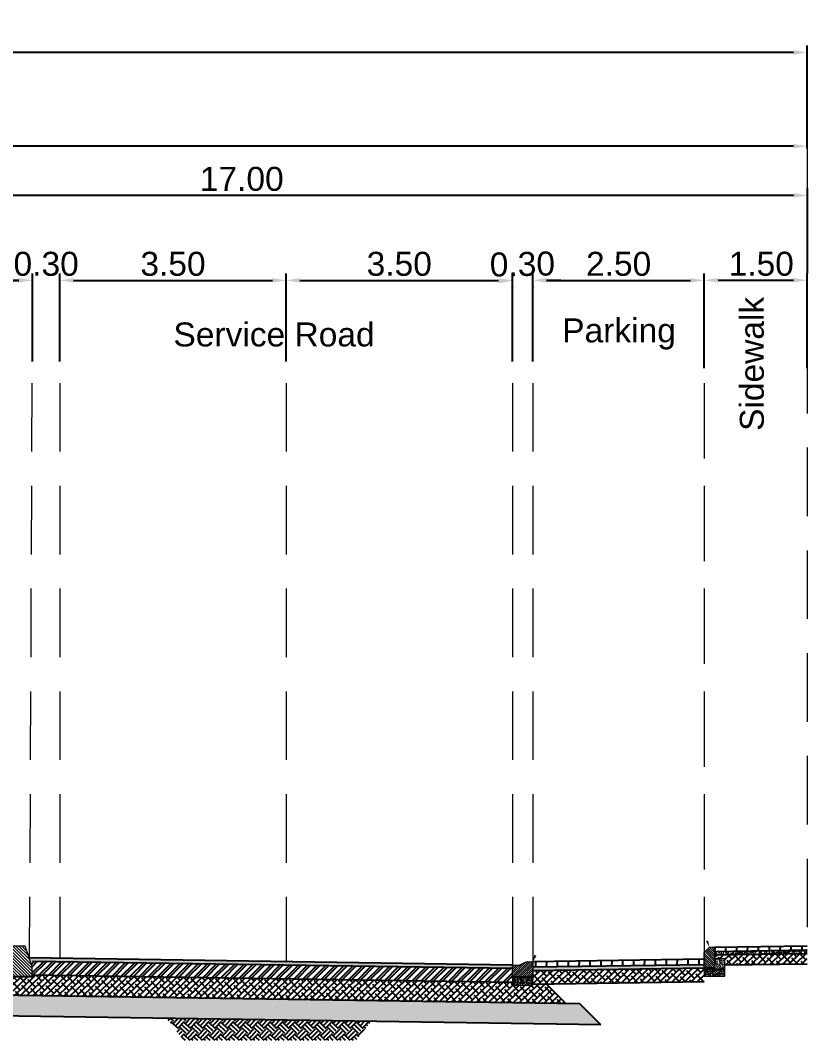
# Model space of a CAD drawing. Header units: metres. Extents: x 565382 to 572500, y 2710622 to 2713609.
# Drawn here: x 571854.36 to 571865.84, y 2712830.62 to 2712845.51 of the extents above; entities that cross this region are included whole.
import ezdxf

# ---------------------------------------------------------------- set-up
doc = ezdxf.new("R2010")
doc.units = ezdxf.units.M
doc.linetypes.add('HIDDEN', pattern=[0.375, 0.25, -0.125])
doc.layers.get('Defpoints').update_dxf_attribs({"lineweight": 15})
for name, color, linetype in [('$0$$0$A-ANNO UTILITY', 1, 'Continuous'), ('AGGREGATE', 215, 'Continuous'), ('BASE COURSE', 177, 'Continuous'), ('CRUSHED', 230, 'Continuous'), ('Dimensions-Outer 90%', 9, 'Continuous'), ('EMBANKMENT', 74, 'Continuous'), ('H_BLOCK', 7, 'Continuous'), ('Hidden Lines-Above', 8, 'HIDDEN'), ('PARKING 80 mm', 10, 'Continuous'), ('PEDESTRIAN 60mm', 4, 'Continuous'), ('SUB GRADE', 152, 'Continuous'), ('WEARING', 1, 'Continuous')]:
    doc.layers.add(name, color=color, linetype=linetype)
doc.layers.add('C-ROAD-LINK', color=150, linetype='Continuous', lineweight=13)
doc.styles.add('$0$$0$RS', font='arial.ttf')
doc.styles.add('Arial', font='arial.ttf')
doc.dimstyles.new('DC', dxfattribs={"dimtxt": 0.15, "dimasz": 0.2, "dimexe": 0.1, "dimexo": 0.1, "dimgap": 0.06, "dimtad": 1, "dimzin": 0, "dimdsep": 46, "dimtxsty": 'Arial', "dimcen": 0, "dimclrd": 8, "dimclre": 8, "dimclrt": 1, "dimadec": 0, "dimazin": 0, "dimtfac": 1, "dimtofl": 0, "dimtmove": 0, "dimatfit": 3, "dimfxl": 1, "dimtolj": 1, "dimtzin": 0, "dimarcsym": 1})
pattern_1 = [(44.14071364, (12359.729683, 18010.96215), (-0.0442228549194, 0.0455696072265), []), (134.14071364, (12359.729683, 18010.96215), (-0.1340153170653, 0.0469163595336), [0.15875, -0.09525])]

# ---------------------------------------------------------------- blocks, each defined once
blk = doc.blocks.new('*D385')
at = {"layer": 'Defpoints', "color": 0, "transparency": 16777216}
for p in [(571858.239, 2712841.714), (571854.939, 2712840.43), (571858.239, 2712840.43)]:
    blk.add_point(p, dxfattribs=at)
at = {"layer": 'Dimensions-Outer 90%', "color": 8, "lineweight": -2, "transparency": 16777216}
for p, q in [((571854.939, 2712840.53), (571854.939, 2712841.814)), ((571858.239, 2712840.53), (571858.239, 2712841.814)), ((571855.139, 2712841.714), (571858.039, 2712841.714))]:
    blk.add_line(p, q, dxfattribs=at)
at = {"layer": 'Dimensions-Outer 90%', "color": 8, "transparency": 16777216}
for points in [[(571855.139, 2712841.747), (571855.139, 2712841.681), (571854.939, 2712841.714)], [(571858.039, 2712841.747), (571858.039, 2712841.681), (571858.239, 2712841.714)]]:
    blk.add_solid(points, dxfattribs=at)
at = {"layer": 'Dimensions-Outer 90%', "color": 1, "lineweight": 0, "transparency": 16777216, "insert": (571856.589, 2712841.953), "char_height": 0.35, "attachment_point": 5, "style": 'Arial'}
blk.add_mtext('\\A1;3.50', dxfattribs=at)
blk = doc.blocks.new('*D386')
at = {"layer": 'Defpoints', "color": 0, "transparency": 16777216}
for p in [(571854.539, 2712841.714), (571849.339, 2712840.43), (571854.539, 2712840.43)]:
    blk.add_point(p, dxfattribs=at)
at = {"layer": 'Dimensions-Outer 90%', "color": 8, "lineweight": -2, "transparency": 16777216}
for p, q in [((571849.339, 2712840.53), (571849.339, 2712841.814)), ((571854.539, 2712840.53), (571854.539, 2712841.814)), ((571849.539, 2712841.714), (571854.339, 2712841.714))]:
    blk.add_line(p, q, dxfattribs=at)
at = {"layer": 'Dimensions-Outer 90%', "color": 8, "transparency": 16777216}
for points in [[(571849.539, 2712841.747), (571849.539, 2712841.681), (571849.339, 2712841.714)], [(571854.339, 2712841.747), (571854.339, 2712841.681), (571854.539, 2712841.714)]]:
    blk.add_solid(points, dxfattribs=at)
at = {"layer": 'Dimensions-Outer 90%', "color": 1, "lineweight": 0, "transparency": 16777216, "insert": (571851.939, 2712841.953), "char_height": 0.35, "attachment_point": 5, "style": 'Arial'}
blk.add_mtext('\\A1;5.20', dxfattribs=at)
blk = doc.blocks.new('*D387')
at = {"layer": 'Defpoints', "color": 0, "transparency": 16777216}
for p in [(571858.239, 2712841.714), (571861.539, 2712841.714), (571861.539, 2712840.43)]:
    blk.add_point(p, dxfattribs=at)
at = {"layer": 'Dimensions-Outer 90%', "color": 8, "lineweight": -2, "transparency": 16777216}
for p, q in [((571861.539, 2712840.53), (571861.539, 2712841.814)), ((571858.439, 2712841.714), (571861.339, 2712841.714))]:
    blk.add_line(p, q, dxfattribs=at)
at = {"layer": 'Dimensions-Outer 90%', "color": 8, "transparency": 16777216}
for points in [[(571858.439, 2712841.747), (571858.439, 2712841.681), (571858.239, 2712841.714)], [(571861.339, 2712841.747), (571861.339, 2712841.681), (571861.539, 2712841.714)]]:
    blk.add_solid(points, dxfattribs=at)
at = {"layer": 'Dimensions-Outer 90%', "color": 1, "lineweight": 0, "transparency": 16777216, "insert": (571859.889, 2712841.953), "char_height": 0.35, "attachment_point": 5, "style": 'Arial'}
blk.add_mtext('\\A1;3.50', dxfattribs=at)
blk = doc.blocks.new('*D388')
at = {"layer": 'Defpoints', "color": 0, "transparency": 16777216}
for p in [(571854.939, 2712841.714), (571854.539, 2712840.43), (571854.939, 2712840.43)]:
    blk.add_point(p, dxfattribs=at)
at = {"layer": 'Dimensions-Outer 90%', "color": 8, "lineweight": -2, "transparency": 16777216}
for p, q in [((571854.539, 2712840.53), (571854.539, 2712841.814)), ((571854.939, 2712840.53), (571854.939, 2712841.814)), ((571854.339, 2712841.714), (571854.139, 2712841.714)), ((571855.139, 2712841.714), (571855.339, 2712841.714))]:
    blk.add_line(p, q, dxfattribs=at)
at = {"layer": 'Dimensions-Outer 90%', "color": 8, "transparency": 16777216}
for points in [[(571854.339, 2712841.747), (571854.339, 2712841.681), (571854.539, 2712841.714)], [(571855.139, 2712841.747), (571855.139, 2712841.681), (571854.939, 2712841.714)]]:
    blk.add_solid(points, dxfattribs=at)
at = {"layer": 'Dimensions-Outer 90%', "color": 1, "lineweight": 0, "transparency": 16777216, "insert": (571854.739, 2712841.953), "char_height": 0.35, "attachment_point": 5, "style": 'Arial'}
blk.add_mtext('\\A1;0.30', dxfattribs=at)
blk = doc.blocks.new('*D389')
at = {"layer": 'Defpoints', "color": 0, "transparency": 16777216}
for p in [(571865.839, 2712841.715), (571864.339, 2712840.331), (571865.839, 2712840.331)]:
    blk.add_point(p, dxfattribs=at)
at = {"layer": 'Dimensions-Outer 90%', "color": 8, "lineweight": -2, "transparency": 16777216}
for p, q in [((571864.339, 2712840.431), (571864.339, 2712841.815)), ((571865.839, 2712840.431), (571865.839, 2712841.815)), ((571864.539, 2712841.715), (571865.639, 2712841.715))]:
    blk.add_line(p, q, dxfattribs=at)
at = {"layer": 'Dimensions-Outer 90%', "color": 8, "transparency": 16777216}
for points in [[(571864.539, 2712841.748), (571864.539, 2712841.682), (571864.339, 2712841.715)], [(571865.639, 2712841.748), (571865.639, 2712841.682), (571865.839, 2712841.715)]]:
    blk.add_solid(points, dxfattribs=at)
at = {"layer": 'Dimensions-Outer 90%', "color": 1, "lineweight": 0, "transparency": 16777216, "insert": (571865.169, 2712841.954), "char_height": 0.35, "attachment_point": 5, "style": 'Arial'}
blk.add_mtext('\\A1;1.50', dxfattribs=at)
blk = doc.blocks.new('*D395')
at = {"layer": 'Defpoints', "color": 0, "transparency": 16777216}
for p in [(571864.339, 2712841.714), (571861.839, 2712840.43), (571864.339, 2712840.43)]:
    blk.add_point(p, dxfattribs=at)
at = {"layer": 'Dimensions-Outer 90%', "color": 8, "lineweight": -2, "transparency": 16777216}
for p, q in [((571861.839, 2712840.53), (571861.839, 2712841.814)), ((571864.339, 2712840.53), (571864.339, 2712841.814)), ((571862.039, 2712841.714), (571864.139, 2712841.714))]:
    blk.add_line(p, q, dxfattribs=at)
at = {"layer": 'Dimensions-Outer 90%', "color": 8, "transparency": 16777216}
for points in [[(571862.039, 2712841.747), (571862.039, 2712841.681), (571861.839, 2712841.714)], [(571864.139, 2712841.747), (571864.139, 2712841.681), (571864.339, 2712841.714)]]:
    blk.add_solid(points, dxfattribs=at)
at = {"layer": 'Dimensions-Outer 90%', "color": 1, "lineweight": 0, "transparency": 16777216, "insert": (571863.089, 2712841.953), "char_height": 0.35, "attachment_point": 5, "style": 'Arial'}
blk.add_mtext('\\A1;2.50', dxfattribs=at)
blk = doc.blocks.new('CS TYP 8')
at = {"lineweight": 0}
h = blk.add_hatch(dxfattribs=at)
h.set_pattern_fill('AR-CONC', color=8, scale=0.0003, angle=90)
h.set_pattern_definition([(140, (-0.3, -5e-10), (0.0047817256617, 0.0546554006988), [0.005715, -0.062865]), (85, (-0.3, -5e-10), (-0.0573170535717, -0.0105730264275), [0.004572, -0.050292175251]), (190.4514447, (-0.2996, 0.004555), (-0.0525353255737, 0.0440823741271), [0.00485700264, -0.05342707338]), (136.1842, (-0.31524, -5e-10), (0.0126126983798, 0.0813237122676), [0.0085725, -0.0942975]), (186.63555761, (-0.31419, 0.00678), (-0.0742278373793, 0.0712212402155), [0.007285506942, -0.080140682448]), (81.18415117, (-0.31524, -5e-10), (-0.0742278373757, 0.0712212402195), [0.006857990121, -0.075437919576]), (111, (-0.31143, 0.00762), (0.0306795594561, 0.04548431738074), [0.005715, -0.062865]), (56, (-0.31143, 0.00762), (-0.0552563898367, 0.0185406085043), [0.004572, -0.050292]), (161.451445, (-0.308873, 0.01141), (-0.0245768306658, 0.0640249257836), [0.00485700264, -0.05342698128]), (127.5, (-0.3, -5e-10), (-0.02536651166195, 0.00092658097518), [0, -0.0496824, 0, -0.051054, 0, -0.0504825]), (97.5, (-0.3, -5e-10), (-0.03005417244544, 0.0200458987531), [0, -0.0291084, 0, -0.0485394, 0, -0.0192405]), (57.5, (-0.3, -0.016993), (0.0017186231978, 0.04067717855006), [0, -0.01905, 0, -0.059436, 0, -0.078867]), (47.5, (-0.3, -0.024613), (-0.00762794731, 0.0444387544158), [0, -0.024765, 0, -0.0394716, 0, -0.056007])])
h.paths.add_polyline_path([(559486.497, 2694798.305), (559486.647, 2694798.305), (559486.647, 2694798.455), (559486.497, 2694798.455)])
h = blk.add_hatch(dxfattribs=at)
h.set_pattern_fill('AR-CONC', color=8, scale=0.0003, angle=90)
h.set_pattern_definition([(140, (0, 0), (0.0047817256617, 0.0546554006988), [0.005715, -0.062865]), (85, (0, 0), (-0.0573170535717, -0.0105730264275), [0.004572, -0.050292175251]), (190.4514447, (0.0004, 0.004555), (-0.0525353255737, 0.0440823741271), [0.00485700264, -0.05342707338]), (136.1842, (-0.01524, 9e-19), (0.0126126983798, 0.0813237122676), [0.0085725, -0.0942975]), (186.63555761, (-0.01419, 0.00678), (-0.0742278373793, 0.0712212402155), [0.007285506942, -0.080140682448]), (81.18415117, (-0.01524, 9e-19), (-0.0742278373757, 0.0712212402195), [0.006857990121, -0.075437919576]), (111, (-0.01143, 0.00762), (0.0306795594561, 0.04548431738074), [0.005715, -0.062865]), (56, (-0.01143, 0.00762), (-0.0552563898367, 0.0185406085043), [0.004572, -0.050292]), (161.451445, (-0.008873, 0.01141), (-0.0245768306658, 0.0640249257836), [0.00485700264, -0.05342698128]), (127.5, (0, 0), (-0.02536651166195, 0.00092658097518), [0, -0.0496824, 0, -0.051054, 0, -0.0504825]), (97.5, (0, 0), (-0.03005417244544, 0.0200458987531), [0, -0.0291084, 0, -0.0485394, 0, -0.0192405]), (57.5, (-1e-18, -0.016993), (0.0017186231978, 0.04067717855006), [0, -0.01905, 0, -0.059436, 0, -0.078867]), (47.5, (-2e-18, -0.024613), (-0.00762794731, 0.0444387544158), [0, -0.024765, 0, -0.0394716, 0, -0.056007])])
h.paths.add_polyline_path([(559486.797, 2694798.205), (559486.797, 2694798.305), (559486.497, 2694798.305), (559486.497, 2694798.205)])
at = {"layer": 'H_BLOCK', "lineweight": 0}
h = blk.add_hatch(dxfattribs=at)
h.set_pattern_fill('ANSI31', color=8, scale=0.007, style=0)
h.set_pattern_definition([(45, (0, 0), (-0.01571544821187, 0.01571544821187), [])])
h.paths.add_polyline_path([(559486.647, 2694798.325), (559486.797, 2694798.325), (559486.797, 2694798.45), (559486.797, 2694798.55), (559486.722, 2694798.625), (559486.647, 2694798.625)])
blk.add_hatch(color=8, dxfattribs=at).paths.add_polyline_path([(559486.647, 2694798.325), (559486.647, 2694798.305), (559486.797, 2694798.305), (559486.797, 2694798.325)])
at = {"layer": 'C-ROAD-LINK', "color": 150, "linetype": 'Continuous', "lineweight": 0}
for p, q in [((559486.647, 2694798.625), (559486.647, 2694798.325)), ((559486.722, 2694798.625), (559486.647, 2694798.625)), ((559486.797, 2694798.55), (559486.722, 2694798.625)), ((559486.797, 2694798.45), (559486.797, 2694798.55)), ((559486.797, 2694798.325), (559486.797, 2694798.45)), ((559486.497, 2694798.305), (559486.647, 2694798.305)), ((559486.497, 2694798.205), (559486.497, 2694798.305)), ((559486.797, 2694798.205), (559486.497, 2694798.205)), ((559486.647, 2694798.325), (559486.797, 2694798.325)), ((559486.647, 2694798.325), (559486.797, 2694798.325)), ((559486.647, 2694798.305), (559486.647, 2694798.325)), ((559486.797, 2694798.305), (559486.647, 2694798.305)), ((559486.797, 2694798.325), (559486.797, 2694798.305)), ((559486.797, 2694798.305), (559486.797, 2694798.205))]:
    blk.add_line(p, q, dxfattribs=at)
at = {"layer": 'C-ROAD-LINK', "color": 150, "linetype": 'Continuous', "lineweight": 0, "flags": 128}
blk.add_lwpolyline([(559486.647, 2694798.455), (559486.647, 2694798.305), (559486.497, 2694798.305), (559486.497, 2694798.455)], close=True, dxfattribs=at)
blk = doc.blocks.new('*D396')
at = {"layer": 'Defpoints', "color": 0, "transparency": 16777216}
for p in [(571835.72, 2712843.672), (571835.72, 2712843.663), (571865.839, 2712843.537)]:
    blk.add_point(p, dxfattribs=at)
at = {"layer": 'Dimensions-Outer 90%', "color": 8, "lineweight": -2, "transparency": 16777216}
for p, q in [((571835.72, 2712843.763), (571835.72, 2712843.772)), ((571865.839, 2712843.637), (571865.839, 2712843.772)), ((571865.639, 2712843.672), (571835.92, 2712843.672))]:
    blk.add_line(p, q, dxfattribs=at)
at = {"layer": 'Dimensions-Outer 90%', "color": 8, "transparency": 16777216}
for points in [[(571835.92, 2712843.706), (571835.92, 2712843.639), (571835.72, 2712843.672)], [(571865.639, 2712843.706), (571865.639, 2712843.639), (571865.839, 2712843.672)]]:
    blk.add_solid(points, dxfattribs=at)
at = {"layer": 'Dimensions-Outer 90%', "color": 1, "lineweight": 0, "transparency": 16777216, "insert": (571849.829, 2712843.911), "char_height": 0.35, "attachment_point": 5, "style": 'Arial'}
blk.add_mtext('\\A1;33.50', dxfattribs=at)
blk = doc.blocks.new('*D397')
at = {"layer": 'Defpoints', "color": 0, "transparency": 16777216}
for p in [(571861.539, 2712841.714), (571861.84, 2712841.72), (571861.84, 2712841.714)]:
    blk.add_point(p, dxfattribs=at)
at = {"layer": 'Dimensions-Outer 90%', "color": 8, "lineweight": -2, "transparency": 16777216}
for p, q in [((571861.339, 2712841.705), (571861.139, 2712841.701)), ((571862.04, 2712841.718), (571862.24, 2712841.722)), ((571861.541, 2712841.614), (571861.541, 2712841.608)), ((571861.842, 2712841.62), (571861.842, 2712841.614))]:
    blk.add_line(p, q, dxfattribs=at)
at = {"layer": 'Dimensions-Outer 90%', "color": 8, "transparency": 16777216}
for points in [[(571861.338, 2712841.738), (571861.34, 2712841.671), (571861.539, 2712841.708)], [(571862.039, 2712841.751), (571862.041, 2712841.685), (571861.84, 2712841.714)]]:
    blk.add_solid(points, dxfattribs=at)
at = {"layer": 'Dimensions-Outer 90%', "color": 1, "lineweight": 0, "transparency": 16777216, "insert": (571861.685, 2712841.95), "char_height": 0.35, "attachment_point": 5, "rotation": 1.0894, "style": 'Arial'}
blk.add_mtext('\\A1;0.30', dxfattribs=at)
blk = doc.blocks.new('A$C4383d766')
at = {"layer": 'H_BLOCK', "lineweight": 0}
h = blk.add_hatch(dxfattribs=at)
h.set_pattern_fill('ANSI31', color=8, scale=0.01, style=0)
h.set_pattern_definition([(45, (-5638.919872, -26937.82784), (-0.022450640303, 0.022450640303), [])])
h.paths.add_polyline_path([(-0.2, 0), (0, 0), (0, -0.3), (0, -0.45), (-0.3, -0.45), (-0.3, -0.3)])
at = {"layer": 'C-ROAD-LINK', "color": 150, "linetype": 'Continuous', "lineweight": 0, "flags": 128}
blk.add_lwpolyline([(0, -0.3), (0, -0.45), (-0.3, -0.45), (-0.3, -0.3), (-0.2, 0), (0, 0)], close=True, dxfattribs=at)
blk = doc.blocks.new('*D369')
at = {"layer": 'Defpoints', "color": 0, "transparency": 16777216}
for p in [(571805.601, 2712845.04), (571805.601, 2712843.609), (571865.839, 2712843.672)]:
    blk.add_point(p, dxfattribs=at)
at = {"layer": 'Dimensions-Outer 90%', "color": 8, "lineweight": -2, "transparency": 16777216}
for p, q in [((571805.601, 2712843.709), (571805.601, 2712845.14)), ((571865.839, 2712843.772), (571865.839, 2712845.14)), ((571865.639, 2712845.04), (571805.801, 2712845.04))]:
    blk.add_line(p, q, dxfattribs=at)
at = {"layer": 'Dimensions-Outer 90%', "color": 8, "transparency": 16777216}
for points in [[(571805.801, 2712845.073), (571805.801, 2712845.006), (571805.601, 2712845.04)], [(571865.639, 2712845.073), (571865.639, 2712845.006), (571865.839, 2712845.04)]]:
    blk.add_solid(points, dxfattribs=at)
at = {"layer": 'Dimensions-Outer 90%', "color": 1, "lineweight": 0, "transparency": 16777216, "insert": (571835.72, 2712845.278), "char_height": 0.35, "attachment_point": 5, "style": 'Arial'}
blk.add_mtext('\\A1;67.00', dxfattribs=at)
blk = doc.blocks.new('*D370')
at = {"layer": 'Defpoints', "color": 0, "transparency": 16777216}
for p in [(571865.845, 2712842.955), (571849.339, 2712841.714), (571865.845, 2712841.714)]:
    blk.add_point(p, dxfattribs=at)
at = {"layer": 'Dimensions-Outer 90%', "color": 8, "lineweight": -2, "transparency": 16777216}
for p, q in [((571849.339, 2712841.814), (571849.339, 2712843.055)), ((571865.845, 2712841.814), (571865.845, 2712843.055)), ((571849.539, 2712842.955), (571865.645, 2712842.955))]:
    blk.add_line(p, q, dxfattribs=at)
at = {"layer": 'Dimensions-Outer 90%', "color": 8, "transparency": 16777216}
for points in [[(571849.539, 2712842.988), (571849.539, 2712842.921), (571849.339, 2712842.955)], [(571865.645, 2712842.988), (571865.645, 2712842.921), (571865.845, 2712842.955)]]:
    blk.add_solid(points, dxfattribs=at)
at = {"layer": 'Dimensions-Outer 90%', "color": 1, "lineweight": 0, "transparency": 16777216, "insert": (571857.592, 2712843.193), "char_height": 0.35, "attachment_point": 5, "style": 'Arial'}
blk.add_mtext('\\A1;17.00', dxfattribs=at)

msp = doc.modelspace()

# ---------------------------------------------------------------- hatches: boundary and pattern name
at = {"lineweight": 0}
h = msp.add_hatch(dxfattribs=at)
h.set_pattern_fill('AR-CONC', color=8, scale=0.0003, angle=90)
h.set_pattern_definition([(140, (12356.129683, 18010.59378), (0.0047817256617, 0.0546554006988), [0.005715, -0.062865]), (85, (12356.129683, 18010.59378), (-0.0573170535717, -0.0105730264275), [0.004572, -0.050292175251]), (190.4514447, (12356.13008, 18010.598333), (-0.0525353255737, 0.0440823741271), [0.00485700264, -0.05342707338]), (136.1842, (12356.114443, 18010.59378), (0.0126126983798, 0.0813237122676), [0.0085725, -0.0942975]), (186.63555761, (12356.115495, 18010.600556), (-0.0742278373793, 0.0712212402155), [0.007285506942, -0.080140682448]), (81.18415117, (12356.11444, 18010.59378), (-0.0742278373757, 0.0712212402195), [0.006857990121, -0.075437919576]), (111, (12356.118253, 18010.6014), (0.0306795594561, 0.04548431738074), [0.005715, -0.062865]), (56, (12356.118253, 18010.6014), (-0.0552563898367, 0.0185406085043), [0.004572, -0.050292]), (161.451445, (12356.12081, 18010.60519), (-0.0245768306658, 0.0640249257836), [0.00485700264, -0.05342698128]), (127.5, (12356.129683, 18010.593779), (-0.02536651166195, 0.00092658097518), [0, -0.0496824, 0, -0.051054, 0, -0.0504825]), (97.5, (12356.129683, 18010.59378), (-0.03005417244544, 0.0200458987531), [0, -0.0291084, 0, -0.0485394, 0, -0.0192405]), (57.5, (12356.129683, 18010.576786), (0.0017186231978, 0.04067717855006), [0, -0.01905, 0, -0.059436, 0, -0.078867]), (47.5, (12356.129683, 18010.569166), (-0.00762794731, 0.0444387544158), [0, -0.024765, 0, -0.0394716, 0, -0.056007])])
h.paths.add_polyline_path([(571861.539, 2712831.5281), (571861.539, 2712831.4281), (571861.839, 2712831.4281), (571861.839, 2712831.5281)])
at = {"layer": 'AGGREGATE'}
h = msp.add_hatch(dxfattribs=at)
h.set_pattern_fill('ANSI38', color=256, scale=0.02, angle=-0.85929)
h.set_pattern_definition([(44.14071364, (12353.129683, 18010.86315), (-0.0442228549194, 0.0455696072265), []), (134.14071364, (12353.129683, 18010.86315), (-0.1340153170653, 0.0469163595336), [0.15875, -0.09525])])
h.paths.add_polyline_path([(571865.839, 2712831.7408), (571865.839, 2712831.8908), (571864.489, 2712831.8706), (571864.489, 2712831.8106), (571864.639, 2712831.8106), (571864.639, 2712831.7228)])
h = msp.add_hatch(dxfattribs=at)
h.set_pattern_fill('ANSI38', color=256, scale=0.02, angle=-0.85929)
h.set_pattern_definition(pattern_1)
h.paths.add_polyline_path([(571864.339, 2712831.4756), (571864.339, 2712831.6756), (571861.839, 2712831.6381), (571861.839, 2712831.5481), (571861.839, 2712831.5281), (571861.839, 2712831.4381)])
h = msp.add_hatch(dxfattribs=at)
h.set_pattern_fill('ANSI38', color=256, scale=0.02, angle=-0.85929)
h.set_pattern_definition(pattern_1)
h.paths.add_polyline_path([(571854.0395, 2712831.5806), (571853.7437, 2712831.285), (571862.3233, 2712831.1567), (571862.039, 2712831.4411), (571861.839, 2712831.4381), (571861.839, 2712831.4281), (571861.539, 2712831.4281), (571861.539, 2712831.4681), (571854.5346, 2712831.5731), (571854.5346, 2712831.5481), (571854.2346, 2712831.5481), (571854.2346, 2712831.5749)])
at = {"layer": 'BASE COURSE'}
h = msp.add_hatch(dxfattribs=at)
h.set_pattern_fill('ANSI32', color=256, scale=0.01)
h.set_pattern_definition([(45, (12359.72968, 18010.96215), (-0.067351920908, 0.067351920908), []), (45, (12359.774585, 18010.96215), (-0.067351920908, 0.067351920908), [])])
h.paths.add_polyline_path([(571861.539, 2712831.4681), (571861.539, 2712831.5281), (571861.539, 2712831.5481), (571861.539, 2712831.6681), (571854.5099, 2712831.7723), (571854.5346, 2712831.6981), (571854.5346, 2712831.6781), (571854.5346, 2712831.5731)])
at = {"layer": 'CRUSHED'}
h = msp.add_hatch(dxfattribs=at)
h.set_pattern_fill('AR-SAND', color=256, scale=0.001, angle=-0.85929)
h.set_pattern_definition([(36.6407136401, (12353.129683, 18010.86315), (-0.0008658874299, 0.04895981523493), [0, -0.038608, 0, -0.04318, 0, -0.041275]), (6.64071364, (12353.129683, 18010.86315), (0.046022282311, 0.07100030704), [0, -0.020828, 0, -0.034798, 0, -0.013335]), (326.6407136401, (12353.098445, 18010.86362), (0.0790924969587, -0.0010425342396), [0, -0.0127, 0, -0.04572, 0, -0.05969]), (316.64071364, (12353.098445, 18010.86362), (0.0766813813625, 0.0211453338856), [0, -0.00635, 0, -0.029972, 0, -0.03429])])
h.paths.add_polyline_path([(571865.839, 2712831.8908), (571865.839, 2712831.9408), (571864.489, 2712831.9206), (571864.489, 2712831.8706)])
h = msp.add_hatch(dxfattribs=at)
h.set_pattern_fill('AR-SAND', color=256, scale=0.001, angle=-0.85929)
h.set_pattern_definition([(36.6407136401, (12359.729683, 18010.96215), (-0.0008658874299, 0.04895981523493), [0, -0.038608, 0, -0.04318, 0, -0.041275]), (6.64071364, (12359.729683, 18010.96215), (0.046022282311, 0.07100030704), [0, -0.020828, 0, -0.034798, 0, -0.013335]), (326.6407136401, (12359.698445, 18010.96262), (0.0790924969587, -0.0010425342396), [0, -0.0127, 0, -0.04572, 0, -0.05969]), (316.64071364, (12359.698445, 18010.96262), (0.0766813813625, 0.0211453338856), [0, -0.00635, 0, -0.029972, 0, -0.03429])])
h.paths.add_polyline_path([(571864.339, 2712831.6756), (571864.339, 2712831.7256), (571861.839, 2712831.6881), (571861.839, 2712831.6381)])
at = {"layer": 'EMBANKMENT'}
h = msp.add_hatch(dxfattribs=at)
h.set_pattern_fill('EARTH', color=256, scale=0.02, angle=45)
h.set_pattern_definition([(45, (12390.48408, 18009.87092), (0, 0.1796051224214), [0.127, -0.127]), (45, (12390.4504, 18009.9046), (0, 0.1796051224214), [0.127, -0.127]), (45, (12390.41673, 18009.93828), (0, 0.1796051224214), [0.127, -0.127]), (135, (12390.41673, 18009.96073), (-0.1796051224214, 0), [0.127, -0.127]), (135, (12390.4504, 18009.9944), (-0.1796051224214, 0), [0.127, -0.127]), (135, (12390.48408, 18010.02808), (-0.1796051224214, 0), [0.127, -0.127])])
h.paths.add_polyline_path([(571859.2587, 2712830.618), (571859.4858, 2712830.8988), (571856.4938, 2712830.9437), (571856.755, 2712830.618)])
at = {"layer": 'H_BLOCK', "lineweight": 0}
h = msp.add_hatch(dxfattribs=at)
h.set_pattern_fill('ANSI31', color=8, scale=0.007, style=0)
h.set_pattern_definition([(45, (12356.129683, 18010.593779), (-0.01571544821187, 0.01571544821187), [])])
h.paths.add_polyline_path([(571861.639, 2712831.7181), (571861.539, 2712831.7181), (571861.539, 2712831.5481), (571861.839, 2712831.5481), (571861.839, 2712831.7681), (571861.739, 2712831.7681)])
msp.add_hatch(color=8, dxfattribs=at).paths.add_polyline_path([(571861.539, 2712831.5481), (571861.539, 2712831.5281), (571861.839, 2712831.5281), (571861.839, 2712831.5481)])
at = {"layer": 'PARKING 80 mm'}
h = msp.add_hatch(dxfattribs=at)
h.set_pattern_fill('ANSI31', color=256, scale=0.05, angle=44.14071, style=0)
h.set_pattern_definition([(89.14071364, (12359.72968, 18010.96215), (-0.158732147207, 0.002380744222), [])])
h.paths.add_polyline_path([(571864.339, 2712831.7256), (571864.339, 2712831.8056), (571861.839, 2712831.7681), (571861.839, 2712831.6881)])
at = {"layer": 'PEDESTRIAN 60mm'}
h = msp.add_hatch(dxfattribs=at)
h.set_pattern_fill('ANSI31', color=139, scale=0.05, angle=44.14071, style=0)
h.set_pattern_definition([(89.14071364, (12353.12968, 18010.86315), (-0.158732147207, 0.002380744222), [])])
h.paths.add_polyline_path([(571865.839, 2712831.9408), (571865.839, 2712832.0009), (571864.489, 2712831.9806), (571864.489, 2712831.9206)])
at = {"layer": 'SUB GRADE', "lineweight": -3}
h = msp.add_hatch(dxfattribs=at)
h.set_pattern_fill('GRAVEL', color=256, scale=0.005)
h.set_pattern_definition([(228.0127875, (12359.8211235, 18011.089151), (-1.01600000007979, -1.14299999992909), [0.017086072, -1.691524181978]), (184.969741, (12359.8096935, 18011.076451), (1.523999999397025, 0.127000007234896), [0.029320236, -2.902702444676]), (132.5104471, (12359.7804835, 18011.073911), (1.270000000536375, -1.396999999512298), [0.020674076, -2.046736139705]), (267.273689, (12359.7309535, 18011.042161), (0.127000000265986, 2.539999999986656), [0.026700226, -2.643321871287]), (292.83365418, (12359.7296835, 18011.015491), (-0.63500000005317, 1.523999999977773), [0.026181685, -2.591990387267]), (357.273689, (12359.7398435, 18010.991361), (-2.539999999986656, 0.127000000265986), [0.026700226, -2.643321871287]), (37.69424047, (12359.7665135, 18010.990091), (-1.650999999926795, -1.270000000095021), [0.035309683, -3.4956557657124]), (72.25532837, (12359.7944535, 18011.011681), (0.8890000002389645, 2.793999999923943), [0.033335976, -3.300262830095]), (121.42956562, (12359.8046135, 18011.043431), (-1.016000000144156, 1.650999999911301), [0.02679065, -2.6522772849356]), (175.2363583, (12359.790643, 18011.066291), (1.396999999979976, -0.127000000219463), [0.030585664, -1.4986968475]), (222.3974378, (12359.7601635, 18011.068831), (-1.523999999951233, -1.3970000000532), [0.039553896, -3.915838625609]), (138.81407483, (12359.856683, 18011.040891), (-0.888999999946675, 0.76200000006196), [0.013500227, -1.336528291217]), (171.4692344, (12359.8465235, 18011.049781), (1.651000000044483, -0.253999999711867), [0.025684099, -2.542731949852]), (225, (12359.82112, 18011.05359), (-2e-17, -0.127), [0.017960467, -0.1616446554214]), (203.19859051, (12359.812233, 18011.068831), (0.6350000000173, 0.25399999995547), [0.009672066, -0.9575311184447]), (291.80140949, (12359.803343, 18011.06502), (-0.12700000002657, 0.38099999999114), [0.013678281, -0.6702376495]), (30.96375653, (12359.808423, 18011.052321), (0.38100000000932, 0.25399999998606), [0.022215983, -0.7183149076455]), (161.56505118, (12359.827473, 18011.06375), (0.2540000000066, -0.1269999999867), [0.016064357, -0.3855449058414]), (16.389540334, (12359.7296835, 18011.065021), (1.270000000000007, 0.381000000000012), [0.0225044, -2.227941333627]), (70.34617594, (12359.7512735, 18011.071371), (-0.508000000046466, -1.39699999998352), [0.018879947, -1.86911078391]), (293.19859051, (12359.827473, 18011.089151), (-0.25399999995566, 0.63500000001776), [0.019344005, -0.9478591794447]), (343.61045967, (12359.8350935, 18011.071371), (-1.270000000026615, 0.380999999911143), [0.0225044, -2.227941333627]), (339.44395478, (12359.729683, 18010.986281), (-0.63499999999999, 0.25400000000001), [0.02170176, -1.0633867156553]), (294.7751406, (12359.7500035, 18010.978661), (-0.635000000755847, 1.396999999656363), [0.018183606, -1.800179669036]), (66.80140949, (12359.828743, 18010.962151), (0.25399999996011, 0.63500000001597), [0.019344005, -0.9478591794447]), (17.35402464, (12359.8363635, 18010.979931), (-1.65099999996715, -0.508000000106623), [0.021289137, -2.10761879901]), (69.44395478, (12359.766513, 18010.962151), (-0.25400000000442, -0.63499999999823), [0.01085088, -1.0742375956553]), (101.309932474, (12359.821123, 18010.96215), (-0.12700000000002, 0.50800000000002), [0.00647573, -0.6410997482263]), (165.963756532, (12359.819853, 18010.9685), (0.38099999999998, -0.127), [0.026181685, -0.4974527294534]), (186.00900596, (12359.7944535, 18010.974851), (1.269999999993269, 0.127000000066468), [0.02426335, -2.402068243167]), (303.69006753, (12359.808423, 18011.04089), (-0.12700000001765, 0.2539999999912), [0.018316194, -0.439588817984]), (353.15722659, (12359.8185835, 18011.025651), (2.159000000013284, -0.25399999988697), [0.031977838, -3.1658004532516]), (60.9453959, (12359.850333, 18011.021841), (-0.508000000013984, -0.888999999992013), [0.013075412, -1.2944696159055]), (90, (12359.85668, 18011.03327), (-0.127, 0.127), [0.00762, -0.11938]), (120.25643716, (12359.7919135, 18010.978661), (0.507999999937858, -0.88900000003549), [0.017643348, -1.74669703866]), (48.0127875, (12359.7830235, 18010.993901), (1.016000000083767, 1.14299999992551), [0.034172144, -1.674438109978]), (0, (12359.80588, 18011.0193), (0.127, 0.127), [0.03302, -0.09398]), (325.3048465, (12359.8389035, 18011.019301), (1.270000000481077, -0.88899999931273), [0.020080478, -1.987965836207]), (254.0546041, (12359.855413, 18011.007871), (-0.12699999999113, -0.50800000000224), [0.018491454, -0.9060825019386]), (207.64597536, (12359.8503335, 18010.990091), (-2.413000000088668, -1.269999999831538), [0.030107255, -2.980623221147]), (175.42607874, (12359.8236635, 18010.976121), (-1.650999999999941, 0.126999999999974), [0.031851473, -3.153292322812])])
h.paths.add_polyline_path([(571853.5437, 2712831.288), (571853.2478, 2712830.9924), (571862.8283, 2712830.8489), (571862.5237, 2712831.1533)])
at = {"layer": 'WEARING'}
h = msp.add_hatch(color=8, dxfattribs=at)
h.dxf.hatch_style = 1
h.paths.add_polyline_path([(571854.4925, 2712831.8243), (571854.5099, 2712831.7723), (571861.539, 2712831.6681), (571861.539, 2712831.7181)])

# ---------------------------------------------------------------- linework, layer by layer
at = {"color": 1, "lineweight": 0}
for points in [[(571864.393, 2712832.0798), (571864.414, 2712831.9806), (571864.362, 2712832.0676)], [(571861.86, 2712831.8694), (571861.839, 2712831.7702), (571861.891, 2712831.8572)]]:
    msp.add_solid(points, dxfattribs=at)
at = {"layer": 'AGGREGATE'}
for p, q in [((571864.489, 2712831.8706), (571865.839, 2712831.8908)), ((571864.339, 2712831.6756), (571861.839, 2712831.6381)), ((571864.639, 2712831.7228), (571865.839, 2712831.7408)), ((571864.339, 2712831.4756), (571861.839, 2712831.4381))]:
    msp.add_line(p, q, dxfattribs=at)
at = {"layer": 'BASE COURSE'}
for p, q in [((571861.539, 2712831.6681), (571854.539, 2712831.7731)), ((571861.539, 2712831.4681), (571854.5346, 2712831.5731))]:
    msp.add_line(p, q, dxfattribs=at)
at = {"layer": 'BASE COURSE', "flags": 128}
msp.add_lwpolyline([(571854.5346, 2712831.5723), (571854.5346, 2712831.5481), (571854.2346, 2712831.5481), (571854.2346, 2712831.5802), (571854.039, 2712831.58)], dxfattribs=at)
at = {"layer": 'C-ROAD-LINK', "color": 150, "linetype": 'Continuous', "lineweight": 0, "flags": 128}
for points in [[(571861.539, 2712831.5481), (571861.539, 2712831.7181), (571861.639, 2712831.7181), (571861.739, 2712831.7681), (571861.839, 2712831.7681), (571861.839, 2712831.5481)], [(571861.839, 2712831.5281), (571861.539, 2712831.5281), (571861.539, 2712831.5481), (571861.839, 2712831.5481)], [(571861.539, 2712831.4281), (571861.839, 2712831.4281), (571861.839, 2712831.5281), (571861.539, 2712831.5281)]]:
    msp.add_lwpolyline(points, close=True, dxfattribs=at)
at = {"layer": 'CRUSHED'}
for p, q in [((571864.489, 2712831.9206), (571865.839, 2712831.9408)), ((571864.339, 2712831.7256), (571861.839, 2712831.6881))]:
    msp.add_line(p, q, dxfattribs=at)
at = {"layer": 'EMBANKMENT'}
msp.add_line((571862.8283, 2712830.8487), (571853.2478, 2712830.9924), dxfattribs=at)
at = {"layer": 'Hidden Lines-Above', "lineweight": 0, "ltscale": 4}
for p, q in [((571865.839, 2712843.7724), (571865.839, 2712831.9056)), ((571854.539, 2712841.7141), (571854.4925, 2712831.8243)), ((571854.939, 2712841.7141), (571854.939, 2712831.8171)), ((571858.239, 2712841.7141), (571858.239, 2712831.7676)), ((571861.539, 2712841.7141), (571861.539, 2712831.7181)), ((571861.839, 2712841.7141), (571861.839, 2712831.7702)), ((571864.339, 2712841.7141), (571864.339, 2712831.7702)), ((571864.339, 2712841.6151), (571864.339, 2712831.9056))]:
    msp.add_line(p, q, dxfattribs=at)
at = {"layer": 'PARKING 80 mm'}
msp.add_line((571864.339, 2712831.8056), (571861.839, 2712831.7681), dxfattribs=at)
at = {"layer": 'PEDESTRIAN 60mm', "color": 139}
msp.add_line((571864.489, 2712831.9806), (571865.839, 2712832.0009), dxfattribs=at)
at = {"layer": 'SUB GRADE'}
for p, q in [((571862.5237, 2712831.1533), (571853.5319, 2712831.2881)), ((571862.8283, 2712830.8487), (571862.5237, 2712831.1533))]:
    msp.add_line(p, q, dxfattribs=at)
at = {"layer": 'SUB GRADE', "flags": 128}
msp.add_lwpolyline([(571862.3233, 2712831.1567), (571862.039, 2712831.4411)], dxfattribs=at)
at = {"layer": 'WEARING'}
msp.add_line((571861.539, 2712831.7181), (571854.4925, 2712831.8243), dxfattribs=at)

# ---------------------------------------------------------------- block references
at = {"lineweight": -3, "xscale": -1}
msp.add_blockref('A$C4383d766', (571854.2346, 2712831.9981), dxfattribs=at)
at = {"lineweight": 0, "xscale": -1}
msp.add_blockref('CS TYP 8', (1131351.1359, 18033.3553), dxfattribs=at)

# ---------------------------------------------------------------- texts
at = {"layer": '$0$$0$A-ANNO UTILITY', "style": '$0$$0$RS'}
msp.add_text('Sidewalk', height=0.35, rotation=90, dxfattribs=at).set_placement((571865.2067, 2712839.5167, -9011.3822))
for s, p in [('Service Road', (571856.5955, 2712840.7492, -7209.1057)), ('Parking', (571862.266, 2712840.8085, -7209.1057))]:
    msp.add_text(s, height=0.35, dxfattribs=at).set_placement(p)

# ---------------------------------------------------------------- dimensions: what is measured, and where the dimension line sits
at = {"layer": 'Dimensions-Outer 90%', "lineweight": 0}
for base, p1, p2, text, picture, middle in [((571805.6007, 2712845.0396), (571865.839, 2712843.6724), (571805.6007, 2712843.6086), '67.00', '*D369', (571835.7199, 2712845.2783)), ((571865.845, 2712842.9548), (571849.339, 2712841.7141), (571865.845, 2712841.7141), '17.00', '*D370', (571857.592, 2712843.1935)), ((571858.239, 2712841.7141), (571854.939, 2712840.4297), (571858.239, 2712840.4297), '3.50', '*D385', (571856.589, 2712841.9529)), ((571861.539, 2712841.7141), (571858.239, 2712841.7141), (571861.539, 2712840.4297), '3.50', '*D387', (571859.889, 2712841.9529))]:
    dim = msp.add_linear_dim(base=base, p1=p1, p2=p2, text=text, dimstyle='DC', override={"dimtxt": 0.35}, dxfattribs=at)
    dim.commit()
    dim.dimension.update_dxf_attribs({"geometry": picture, "text_midpoint": middle})
for base, p1, p2, text, picture, middle in [((571835.7199, 2712843.6724), (571865.839, 2712843.5366), (571835.7199, 2712843.6634), '33.50', '*D396', (571849.8294, 2712843.6724)), ((571854.939, 2712841.7141), (571854.539, 2712840.4297), (571854.939, 2712840.4297), '0.30', '*D388', (571854.739, 2712841.7141))]:
    dim = msp.add_linear_dim(base=base, p1=p1, p2=p2, text=text, dimstyle='DC', override={"dimtxt": 0.35}, dxfattribs=at)
    dim.commit()
    dim.dimension.update_dxf_attribs({"geometry": picture, "text_midpoint": middle, "dimtype": 160})
for base, p1, p2, picture, middle in [((571854.539, 2712841.7141), (571849.339, 2712840.4297), (571854.539, 2712840.4297), '*D386', (571851.939, 2712841.9528)), ((571864.339, 2712841.7141), (571861.839, 2712840.4297), (571864.339, 2712840.4297), '*D395', (571863.089, 2712841.9528))]:
    dim = msp.add_linear_dim(base=base, p1=p1, p2=p2, dimstyle='DC', override={"dimtxt": 0.35}, dxfattribs=at)
    dim.commit()
    dim.dimension.update_dxf_attribs({"geometry": picture, "text_midpoint": middle})
for base, p1, p2, angle, picture, middle in [((571861.8401, 2712841.7141), (571861.539, 2712841.7141), (571861.8399, 2712841.7198), 1.08936, '*D397', (571861.6896, 2712841.7113)), ((571865.839, 2712841.7151), (571864.339, 2712840.3307), (571865.839, 2712840.3307), 0, '*D389', (571865.1688, 2712841.7151))]:
    dim = msp.add_linear_dim(base=base, p1=p1, p2=p2, angle=angle, dimstyle='DC', override={"dimtxt": 0.35}, dxfattribs=at)
    dim.commit()
    dim.dimension.update_dxf_attribs({"geometry": picture, "text_midpoint": middle, "dimtype": 161})

doc.saveas('drawing.dxf')
